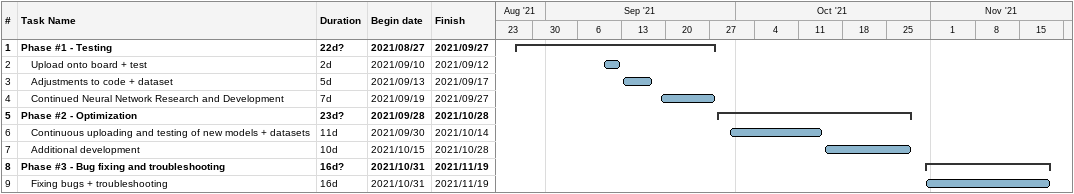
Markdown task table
| ID | Level | Task | Duration | Start | Finish |
|---|---|---|---|---|---|
| 1 | 1 | **Phase #1 - Testing** | 22d? | 2021-08-27 | 2021-09-27 |
| 2 | 2 | Upload onto board + test | 2d | 2021-09-10 | 2021-09-12 |
| 3 | 2 | Adjustments to code + dataset | 5d | 2021-09-13 | 2021-09-17 |
| 4 | 2 | Continued Neural Network Research and Development | 7d | 2021-09-19 | 2021-09-27 |
| 5 | 1 | **Phase #2 - Optimization** | 23d? | 2021-09-28 | 2021-10-28 |
| 6 | 2 | Continuous uploading and testing of new models + datasets | 11d | 2021-09-30 | 2021-10-14 |
| 7 | 2 | Additional development | 10d | 2021-10-15 | 2021-10-28 |
| 8 | 1 | **Phase #3 - Bug fixing and troubleshooting** | 16d? | 2021-10-31 | 2021-11-19 |
| 9 | 2 | Fixing bugs + troubleshooting | 16d | 2021-10-31 | 2021-11-19 |
